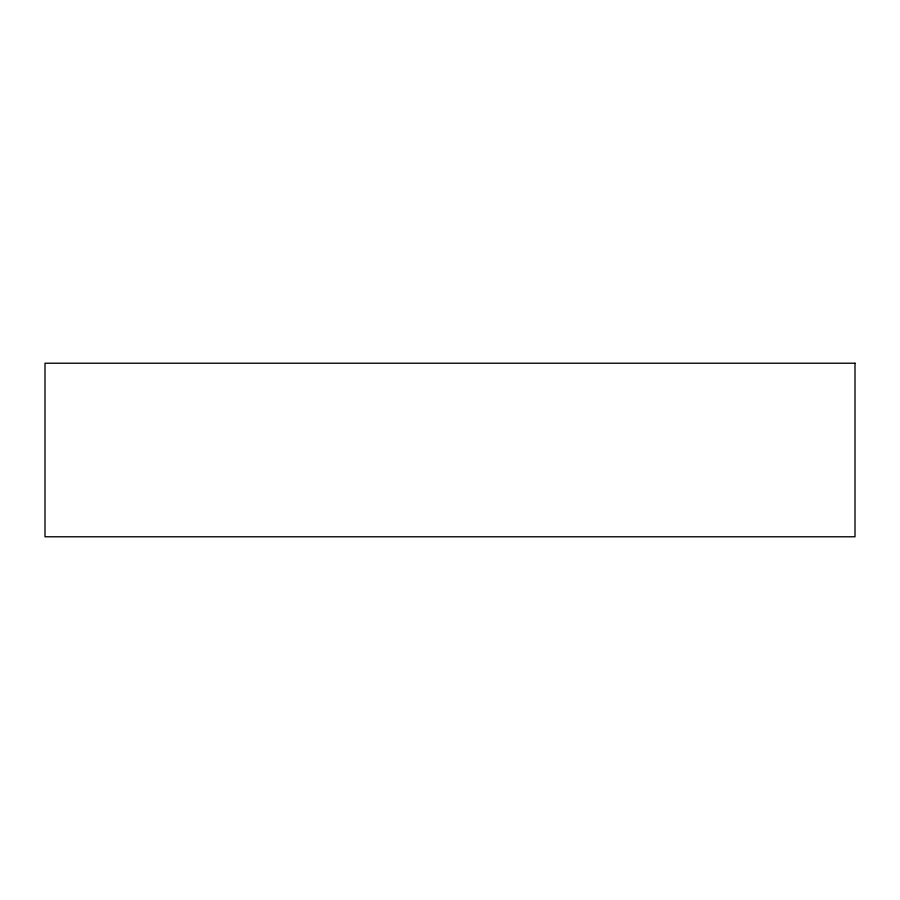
<?xml version="1.0" encoding="UTF-8"?>
<svg xmlns="http://www.w3.org/2000/svg" width="900" height="900" viewBox="0 0 900 900"><rect width="100%" height="100%" fill="white"/><g stroke="black" fill="none" stroke-linecap="round" stroke-linejoin="round"><path stroke-width="1.35" d="M855 363.218L45 363.218L45 536.783L855 536.783L855 363.218"/></g></svg>
